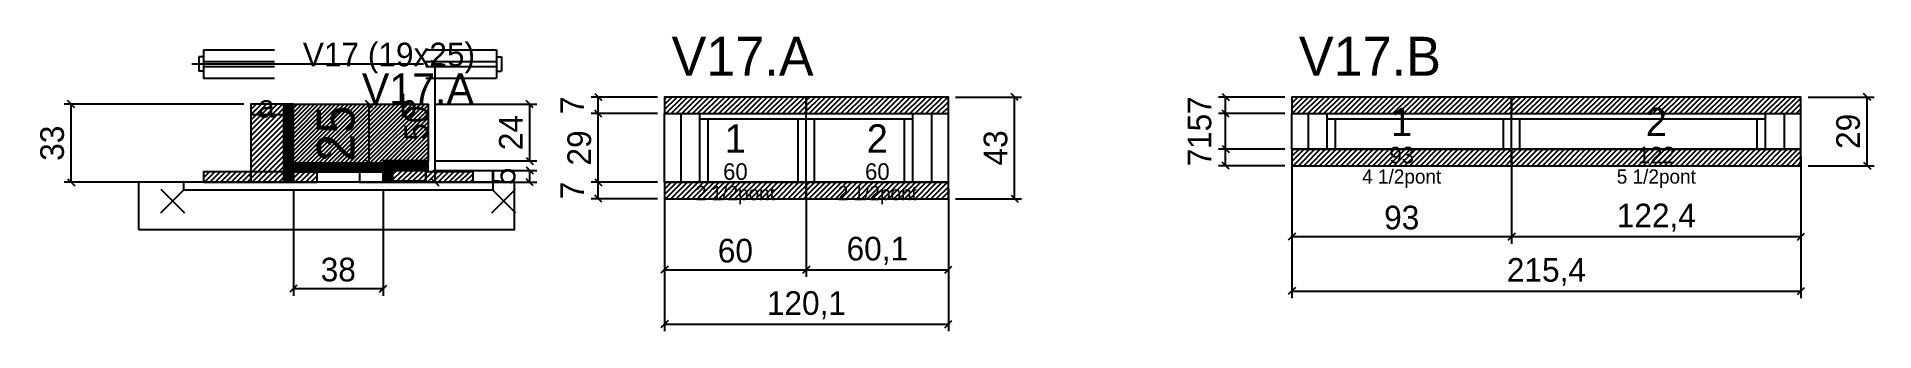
# Model space of a CAD drawing. Extents: x -69 to 709, y -92 to 32.
import ezdxf
from ezdxf.enums import TextEntityAlignment as Align

# ---------------------------------------------------------------- set-up
doc = ezdxf.new("R2010")
doc.units = 0
for name, color, linetype in [('5', 5, 'Continuous'), ('barrote', 126, 'Continuous'), ('CONCRETO', 251, 'Continuous'), ('COTA', 241, 'Continuous'), ('Cota Seção (2x)', 241, 'Continuous'), ('detalhes', 7, 'Continuous'), ('Hachura', 251, 'Continuous'), ('Madeira', 126, 'Continuous'), ('NOMENCLATURA', 7, 'Continuous'), ('Painéis', 200, 'Continuous'), ('presilha', 224, 'Continuous'), ('SARR_2.2x7', 40, 'Continuous'), ('SARR_3.5x7', 81, 'Continuous'), ('SCO-___-LAJ', 224, 'Continuous'), ('TENSOR', 224, 'Continuous'), ('texto', 7, 'Continuous'), ('Texto Seção', 7, 'Continuous')]:
    doc.layers.add(name, color=color, linetype=linetype)
doc.dimstyles.new('PAINEL', dxfattribs={"dimtxt": 10, "dimasz": 3, "dimexe": 3, "dimexo": 3, "dimgap": 3, "dimtad": 1, "dimblk": 'OBLIQUE', "dimblk1": 'OBLIQUE', "dimcen": 2.5, "dimclrd": 4, "dimclre": 4, "dimclrt": 240, "dimazin": 3, "dimtfac": 1, "dimtmove": 0, "dimatfit": 3})
doc.dimstyles.new('SECAO2X', dxfattribs={"dimtxt": 16, "dimasz": 3, "dimexe": 3, "dimexo": 3, "dimgap": 3, "dimtad": 1, "dimblk": 'OBLIQUE', "dimblk1": 'OBLIQUE', "dimcen": 2.5, "dimclrd": 4, "dimclre": 4, "dimclrt": 240, "dimazin": 3, "dimtfac": 1, "dimtmove": 0, "dimatfit": 3})

# ---------------------------------------------------------------- blocks, each defined once
blk = doc.blocks.new('_OBLIQUE')
at = {"color": 0, "linetype": 'BYBLOCK'}
blk.add_line((-0.5, -0.5), (0.5, 0.5), dxfattribs=at)

msp = doc.modelspace()

# ---------------------------------------------------------------- hatches: boundary and pattern name
at = {"layer": 'COTA'}
h = msp.add_hatch(dxfattribs=at)
h.set_pattern_fill('ANSI31', scale=0.4)
h.paths.add_polyline_path([(40, -21), (40, 4), (97, 4), (97, -20), (78, -20), (78, -21)])
h = msp.add_hatch(dxfattribs=at)
h.set_pattern_fill('ANSI31', scale=0.5)
h.paths.add_polyline_path([(197, 0), (257, 0), (257, 7), (197, 7)])
h = msp.add_hatch(dxfattribs=at)
h.set_pattern_fill('ANSI31', scale=0.5)
h.paths.add_polyline_path([(257, 0), (317.1, 0), (317.1, 7), (257, 7)])
h = msp.add_hatch(dxfattribs=at)
h.set_pattern_fill('ANSI31', scale=0.5)
h.paths.add_polyline_path([(462.4, 0), (555.4, 0), (555.4, 7), (462.4, 7)])
h = msp.add_hatch(dxfattribs=at)
h.set_pattern_fill('ANSI31', scale=0.5)
h.paths.add_polyline_path([(555.4, 0), (677.8, 0), (677.8, 7), (555.4, 7)])
h = msp.add_hatch(dxfattribs=at)
h.set_pattern_fill('ANSI31', scale=0.5)
h.paths.add_polyline_path([(462.4, -22), (555.4, -22), (555.4, -15), (462.4, -15)])
h = msp.add_hatch(dxfattribs=at)
h.set_pattern_fill('ANSI31', scale=0.5)
h.paths.add_polyline_path([(555.4, -22), (677.8, -22), (677.8, -15), (555.4, -15)])
h = msp.add_hatch(dxfattribs=at)
h.set_pattern_fill('ANSI31', scale=0.5)
h.paths.add_polyline_path([(197, -36), (257, -36), (257, -29), (197, -29)])
h = msp.add_hatch(dxfattribs=at)
h.set_pattern_fill('ANSI31', scale=0.5)
h.paths.add_polyline_path([(257, -36), (317.1, -36), (317.1, -29), (257, -29)])
at = {"layer": 'Hachura'}
h = msp.add_hatch(dxfattribs=at)
h.set_pattern_fill('ANSI31', scale=0.5)
h.paths.add_polyline_path([(22, -29), (36, -29), (36, 4), (22, 4)])
h = msp.add_hatch(dxfattribs=at)
h.set_pattern_fill('ANSI31', scale=0.5)
h.paths.add_polyline_path([(22, -0.4), (36, -0.4), (36, 4), (22, 4)])
h = msp.add_hatch(dxfattribs=at)
h.set_pattern_fill('SOLID')
h.paths.add_polyline_path([(36, -29), (40, -29), (40, 4), (36, 4)])
h = msp.add_hatch(dxfattribs=at)
h.set_pattern_fill('SOLID')
h.paths.add_polyline_path([(40, -24.6), (78, -24.6), (78, -21), (40, -21)])
h = msp.add_hatch(dxfattribs=at)
h.set_pattern_fill('SOLID')
h.paths.add_polyline_path([(78, -24), (97, -24), (97, -20), (78, -20)])
h = msp.add_hatch(dxfattribs=at)
h.set_pattern_fill('ANSI31', scale=0.5)
h.paths.add_polyline_path([(2, -29), (22, -29), (22, -24.6), (2, -24.6)])
h = msp.add_hatch(dxfattribs=at)
h.set_pattern_fill('ANSI31', scale=0.5)
h.paths.add_polyline_path([(40, -29), (50, -29), (50, -24.6), (40, -24.6)])
h = msp.add_hatch(dxfattribs=at)
h.set_pattern_fill('SOLID')
h.paths.add_polyline_path([(78, -29), (82, -29), (82, -24), (78, -24)])
h = msp.add_hatch(dxfattribs=at)
h.set_pattern_fill('ANSI31', scale=0.5)
h.paths.add_polyline_path([(82, -29), (96, -29), (96, -24), (82, -24)])
h = msp.add_hatch(dxfattribs=at)
h.set_pattern_fill('ANSI31', scale=0.5)
h.paths.add_polyline_path([(82, -28.4), (96, -28.4), (96, -24), (82, -24)])
h = msp.add_hatch(dxfattribs=at)
h.set_pattern_fill('ANSI31', scale=0.5)
h.paths.add_polyline_path([(96, -29), (116, -29), (116, -24.6), (96, -24.6)])

# ---------------------------------------------------------------- linework, layer by layer
for p, q in [((0, 24), (0, 18)), ((2, 24), (0, 24)), ((2, 27), (32, 27)), ((2, 27), (2, 15)), ((96, 27), (126, 27)), ((126, 27), (126, 15)), ((126, 24), (128, 24)), ((128, 24), (128, 18)), ((2, 18), (0, 18)), ((2, 22), (32, 22)), ((2, 20), (32, 20)), ((96, 22), (126, 22)), ((96, 20), (126, 20)), ((126, 18), (128, 18)), ((2, 15), (32, 15)), ((96, 15), (126, 15))]:
    msp.add_line(p, q)
at = {"layer": 'barrote'}
msp.add_lwpolyline([(-25.5, -49), (133.5, -49), (133.5, -29), (-25.5, -29)], close=True, dxfattribs=at)
at = {"layer": 'CONCRETO'}
msp.add_lwpolyline([(40, -21), (40, 4), (97, 4), (97, -20), (78, -20), (78, -21)], close=True, dxfattribs=at)
at = {"layer": 'Madeira'}
for points in [[(22, -29), (36, -29), (36, 4), (22, 4)], [(22, -0.4), (36, -0.4), (36, 4), (22, 4)], [(2, -29), (22, -29), (22, -24.6), (2, -24.6)], [(22, -29), (36, -29), (36, -24.6), (22, -24.6)], [(40, -29), (50, -29), (50, -24.6), (40, -24.6)], [(68, -29), (78, -29), (78, -24.6), (68, -24.6)], [(82, -29), (96, -29), (96, -24), (82, -24)], [(82, -28.4), (96, -28.4), (96, -24), (82, -24)], [(96, -29), (116, -29), (116, -24.6), (96, -24.6)]]:
    msp.add_lwpolyline(points, close=True, dxfattribs=at)
at = {"layer": 'Painéis'}
for p, q in [((197, 0), (257, 0)), ((197, -29), (197, 0)), ((257, -29), (257, 0)), ((257, -29), (257, 0)), ((257, 0), (317.1, 0)), ((257, -29), (257, 0)), ((317.1, -29), (317.1, 0)), ((462.4, 0), (555.4, 0)), ((462.4, -15), (462.4, 0)), ((555.4, -15), (555.4, 0)), ((555.4, -15), (555.4, 0)), ((555.4, 0), (677.8, 0)), ((555.4, -15), (555.4, 0)), ((677.8, -15), (677.8, 0)), ((462.4, -15), (555.4, -15)), ((555.4, -15), (677.8, -15)), ((197, -29), (257, -29)), ((257, -29), (317.1, -29))]:
    msp.add_line(p, q, dxfattribs=at)
for points in [[(36, -29), (40, -29), (40, 4), (36, 4)], [(40, -24.6), (78, -24.6), (78, -21), (40, -21)], [(78, -24), (97, -24), (97, -20), (78, -20)], [(78, -29), (82, -29), (82, -24), (78, -24)]]:
    msp.add_lwpolyline(points, close=True, dxfattribs=at)
at = {"layer": 'presilha'}
for p, q in [((-16, -42), (-6, -32)), ((-16, -32), (-6, -42)), ((124, -42), (134, -32)), ((124, -32), (134, -42))]:
    msp.add_line(p, q, dxfattribs=at)
at = {"layer": 'SARR_2.2x7'}
for p, q in [((204, -29), (204, 0)), ((310.1, -29), (310.1, 0)), ((469.4, -15), (469.4, 0)), ((670.8, -15), (670.8, 0)), ((212, -2.2), (257, -2.2)), ((257, -2.2), (302.1, -2.2)), ((477.4, -2.2), (555.4, -2.2)), ((555.4, -2.2), (662.8, -2.2))]:
    msp.add_line(p, q, dxfattribs=at)
at = {"layer": 'SARR_3.5x7'}
for p, q in [((212, -29), (212, 0)), ((257, -29), (257, 0)), ((257, -29), (257, 0)), ((302.1, -29), (302.1, 0)), ((477.4, -15), (477.4, 0)), ((555.4, -15), (555.4, 0)), ((555.4, -15), (555.4, 0)), ((662.8, -15), (662.8, 0)), ((215.5, -29), (215.5, -2.2)), ((253.5, -29), (253.5, -2.2)), ((260.5, -29), (260.5, -2.2)), ((298.6, -29), (298.6, -2.2)), ((480.9, -15), (480.9, -2.2)), ((551.9, -15), (551.9, -2.2)), ((558.9, -15), (558.9, -2.2)), ((659.3, -15), (659.3, -2.2)), ((477.4, -15), (480.9, -15)), ((551.9, -15), (555.4, -15)), ((555.4, -15), (558.9, -15)), ((659.3, -15), (662.8, -15)), ((212, -29), (215.5, -29)), ((253.5, -29), (257, -29)), ((257, -29), (260.5, -29)), ((298.6, -29), (302.1, -29))]:
    msp.add_line(p, q, dxfattribs=at)
at = {"layer": 'SCO-___-LAJ'}
for points in [[(197, 0), (257, 0), (257, 7), (197, 7)], [(257, 0), (317.1, 0), (317.1, 7), (257, 7)], [(462.4, 0), (555.4, 0), (555.4, 7), (462.4, 7)], [(555.4, 0), (677.8, 0), (677.8, 7), (555.4, 7)], [(462.4, -22), (555.4, -22), (555.4, -15), (462.4, -15)], [(555.4, -22), (677.8, -22), (677.8, -15), (555.4, -15)], [(-6.5, -32.2), (124.5, -32.2), (124.5, -29), (-6.5, -29)], [(197, -36), (257, -36), (257, -29), (197, -29)], [(257, -36), (317.1, -36), (317.1, -29), (257, -29)]]:
    msp.add_lwpolyline(points, close=True, dxfattribs=at)
at = {"layer": 'TENSOR'}
msp.add_line((-3, 21), (95, 21), dxfattribs=at)

# ---------------------------------------------------------------- texts
at = {"layer": '5'}
for s, height, p in [('1', 12, (508.9, -3.5)), ('2', 12, (616.6, -3.5)), ('1', 12, (227, -10.5)), ('2', 12, (287.05, -10.5)), ('93', 7, (508.9, -17.5)), ('122', 7, (616.6, -17.5)), ('60', 7, (227, -24.5)), ('60', 7, (287.05, -24.5))]:
    msp.add_text(s, height=height, dxfattribs=at).set_placement(p, align=Align.MIDDLE_CENTER)
at = {"layer": 'detalhes'}
for s, p in [('b', (85, -1.7)), ('a', (25, -1.7)), ('c', (50, -18.5))]:
    msp.add_text(s, height=9.6, dxfattribs=at).set_placement(p)
at = {"layer": 'NOMENCLATURA'}
for s, p in [('V17.A', (200, 16)), ('V17.B', (465.4, 16))]:
    msp.add_text(s, height=16.5, dxfattribs=at).set_placement(p)
at = {"layer": 'texto', "char_height": 6, "attachment_point": 5}
for s, insert in [('4 1/2pont', (508.9, -27.5)), ('5 1/2pont', (616.6, -27.5)), ('2 1/2pont', (227, -34.5)), ('2 1/2pont', (287.05, -34.5))]:
    msp.add_mtext(s, dxfattribs=dict(at, insert=insert))
at = {"layer": 'Texto Seção'}
for s, height, p in [('V17 (19x25)', 10, (44, 20)), ('V17.A', 13, (69, 4))]:
    msp.add_text(s, height=height, dxfattribs=at).set_placement(p)

# ---------------------------------------------------------------- dimensions: what is measured, and where the dimension line sits
at = {"layer": 'COTA'}
for base, p1, p2 in [((100, -29), (96, -29), (96, 21)), ((169, 0), (197, 0), (197, 7)), ((345.1, -36), (317.1, -36), (317.1, 7)), ((434.4, 0), (462.4, 0), (462.4, 7)), ((705.8, -22), (677.8, -22), (677.8, 7)), ((-54, -29), (2, -29), (22, 4)), ((140, -20), (97, -20), (97, 4)), ((169, -29), (197, -29), (197, 0)), ((434.4, -15), (462.4, -15), (462.4, 0)), ((434.4, -22), (462.4, -22), (462.4, -15)), ((140, -29), (96, -29), (96, -24)), ((169, -36), (197, -36), (197, -29))]:
    msp.add_linear_dim(base=base, p1=p1, p2=p2, angle=90, dimstyle='PAINEL', dxfattribs=at).render()
for base, p1, p2 in [((462.4, -52), (462.4, -15), (555.4, -15)), ((462.4, -75), (462.4, -15), (677.8, -15)), ((555.4, -52), (555.4, -15), (677.8, -15)), ((40, -74), (40, -29), (78, -29)), ((197, -66), (197, -29), (257, -29)), ((197, -89), (197, -29), (317.1, -29)), ((257, -66), (257, -29), (317.1, -29))]:
    msp.add_linear_dim(base=base, p1=p1, p2=p2, dimstyle='PAINEL', dxfattribs=at).render()
at = {"layer": 'Cota Seção (2x)'}
msp.add_linear_dim(base=(72, -21), p1=(40, -21), p2=(40, 4), angle=90, dimstyle='SECAO2X', dxfattribs=at).render()

doc.saveas('drawing.dxf')
